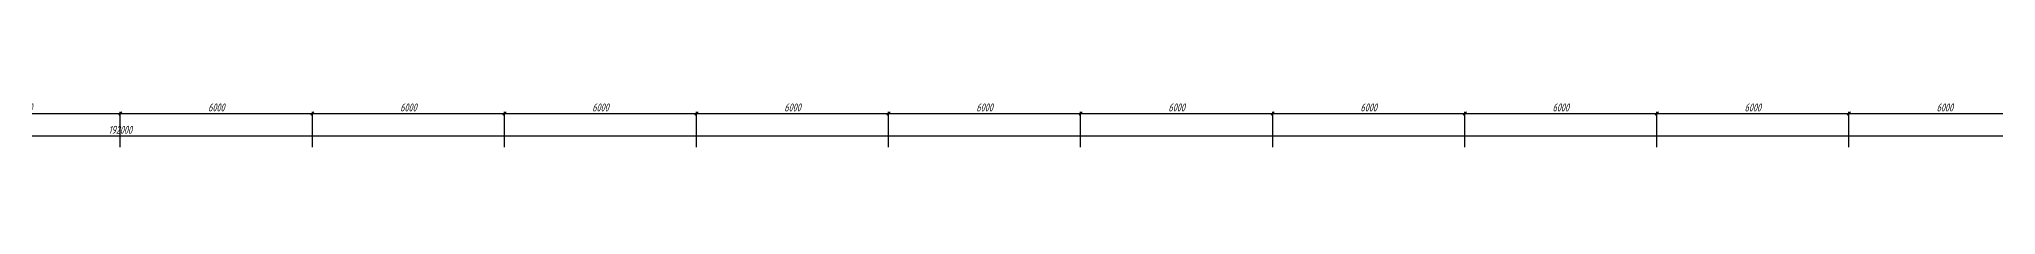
# Model space of a CAD drawing. Header units: millimetres. Extents: x -138350 to 909539, y -253833 to 111767.
# Drawn here: x -15001 to 46128, y -79781 to -78229 of the extents above; entities that cross this region are included whole.
import ezdxf

# ---------------------------------------------------------------- set-up
doc = ezdxf.new("R2010")
doc.units = ezdxf.units.MM
doc.layers.add('_Оси', color=90, linetype='Continuous', lineweight=13)
doc.layers.add('выноска', color=7, linetype='Continuous', lineweight=13)
doc.styles.add('СПДС_размеры', font='spdswin.shx', dxfattribs={"width": 0.8, "oblique": 15})
doc.dimstyles.new('СПДС', dxfattribs={"dimtxt": 2.5, "dimasz": 1, "dimexe": 0.5, "dimexo": 1.5, "dimtad": 1, "dimdec": 0, "dimtxsty": 'СПДС_размеры', "dimblk": 'OBLIQUE', "dimcen": 2.5, "dimdle": 0.5, "dimadec": 8, "dimazin": 0, "dimtfac": 1, "dimtdec": 0, "dimtix": 1, "dimtmove": 0, "dimatfit": 3, "dimfxl": 1, "dimarcsym": 0})

# ---------------------------------------------------------------- blocks, each defined once
blk = doc.blocks.new('_Oblique')
at = {"layer": 'выноска', "color": 0, "lineweight": -2}
blk.add_line((-0.5, -0.5), (0.5, 0.5), dxfattribs=at)
blk = doc.blocks.new('*D215')
at = {"layer": '_Оси', "color": 0, "lineweight": -2, "transparency": 16777216}
for p, q in [((-108515, -79281), (83585, -79281)), ((-108465, -79631), (-108465, -79231)), ((83535, -79631), (83535, -79231))]:
    blk.add_line(p, q, dxfattribs=at)
at = {"layer": 'Defpoints', "color": 0, "transparency": 16777216}
for p in [(83535, -79281), (-108465, -79781), (83535, -79781)]:
    blk.add_point(p, dxfattribs=at)
at = {"layer": '_Оси', "color": 0, "lineweight": -2, "transparency": 16777216, "xscale": 100, "yscale": 100, "zscale": 100, "rotation": 180}
blk.add_blockref('_Oblique', (-108465, -79281), dxfattribs=at)
at = {"layer": '_Оси', "color": 0, "lineweight": -2, "transparency": 16777216, "xscale": 100, "yscale": 100, "zscale": 100}
blk.add_blockref('_Oblique', (83535, -79281), dxfattribs=at)
at = {"layer": '_Оси', "color": 0, "lineweight": 25, "transparency": 16777216, "insert": (-12465, -79093.5), "char_height": 250, "attachment_point": 5, "style": 'СПДС_размеры'}
blk.add_mtext('192000', dxfattribs=at)
blk = doc.blocks.new('*D231')
at = {"layer": '_Оси', "color": 0, "lineweight": -2, "transparency": 16777216}
for p, q in [((-18515, -78581), (-12415, -78581)), ((-18465, -79631), (-18465, -78531)), ((-12465, -79631), (-12465, -78531))]:
    blk.add_line(p, q, dxfattribs=at)
at = {"layer": 'Defpoints', "color": 0, "transparency": 16777216}
for p in [(-12465, -78581), (-18465, -79781), (-12465, -79781)]:
    blk.add_point(p, dxfattribs=at)
at = {"layer": '_Оси', "color": 0, "lineweight": -2, "transparency": 16777216, "xscale": 100, "yscale": 100, "zscale": 100, "rotation": 180}
blk.add_blockref('_Oblique', (-18465, -78581), dxfattribs=at)
at = {"layer": '_Оси', "color": 0, "lineweight": -2, "transparency": 16777216, "xscale": 100, "yscale": 100, "zscale": 100}
blk.add_blockref('_Oblique', (-12465, -78581), dxfattribs=at)
at = {"layer": '_Оси', "color": 0, "lineweight": 25, "transparency": 16777216, "insert": (-15465, -78393.5), "char_height": 250, "attachment_point": 5, "style": 'СПДС_размеры'}
blk.add_mtext('6000', dxfattribs=at)
blk = doc.blocks.new('*D232')
at = {"layer": '_Оси', "color": 0, "lineweight": -2, "transparency": 16777216}
for p, q in [((-12515, -78581), (-6415, -78581)), ((-12465, -79631), (-12465, -78531)), ((-6465, -79631), (-6465, -78531))]:
    blk.add_line(p, q, dxfattribs=at)
at = {"layer": 'Defpoints', "color": 0, "transparency": 16777216}
for p in [(-6465, -78581), (-12465, -79781), (-6465, -79781)]:
    blk.add_point(p, dxfattribs=at)
at = {"layer": '_Оси', "color": 0, "lineweight": -2, "transparency": 16777216, "xscale": 100, "yscale": 100, "zscale": 100, "rotation": 180}
blk.add_blockref('_Oblique', (-12465, -78581), dxfattribs=at)
at = {"layer": '_Оси', "color": 0, "lineweight": -2, "transparency": 16777216, "xscale": 100, "yscale": 100, "zscale": 100}
blk.add_blockref('_Oblique', (-6465, -78581), dxfattribs=at)
at = {"layer": '_Оси', "color": 0, "lineweight": 25, "transparency": 16777216, "insert": (-9465, -78393.5), "char_height": 250, "attachment_point": 5, "style": 'СПДС_размеры'}
blk.add_mtext('6000', dxfattribs=at)
blk = doc.blocks.new('*D233')
at = {"layer": '_Оси', "color": 0, "lineweight": -2, "transparency": 16777216}
for p, q in [((-6515, -78581), (-415, -78581)), ((-6465, -79631), (-6465, -78531)), ((-465, -79631), (-465, -78531))]:
    blk.add_line(p, q, dxfattribs=at)
at = {"layer": 'Defpoints', "color": 0, "transparency": 16777216}
for p in [(-465, -78581), (-6465, -79781), (-465, -79781)]:
    blk.add_point(p, dxfattribs=at)
at = {"layer": '_Оси', "color": 0, "lineweight": -2, "transparency": 16777216, "xscale": 100, "yscale": 100, "zscale": 100, "rotation": 180}
blk.add_blockref('_Oblique', (-6465, -78581), dxfattribs=at)
at = {"layer": '_Оси', "color": 0, "lineweight": -2, "transparency": 16777216, "xscale": 100, "yscale": 100, "zscale": 100}
blk.add_blockref('_Oblique', (-465, -78581), dxfattribs=at)
at = {"layer": '_Оси', "color": 0, "lineweight": 25, "transparency": 16777216, "insert": (-3465, -78393.5), "char_height": 250, "attachment_point": 5, "style": 'СПДС_размеры'}
blk.add_mtext('6000', dxfattribs=at)
blk = doc.blocks.new('*D234')
at = {"layer": '_Оси', "color": 0, "lineweight": -2, "transparency": 16777216}
for p, q in [((-515, -78581), (5585, -78581)), ((-465, -79631), (-465, -78531)), ((5535, -79631), (5535, -78531))]:
    blk.add_line(p, q, dxfattribs=at)
at = {"layer": 'Defpoints', "color": 0, "transparency": 16777216}
for p in [(5535, -78581), (-465, -79781), (5535, -79781)]:
    blk.add_point(p, dxfattribs=at)
at = {"layer": '_Оси', "color": 0, "lineweight": -2, "transparency": 16777216, "xscale": 100, "yscale": 100, "zscale": 100, "rotation": 180}
blk.add_blockref('_Oblique', (-465, -78581), dxfattribs=at)
at = {"layer": '_Оси', "color": 0, "lineweight": -2, "transparency": 16777216, "xscale": 100, "yscale": 100, "zscale": 100}
blk.add_blockref('_Oblique', (5535, -78581), dxfattribs=at)
at = {"layer": '_Оси', "color": 0, "lineweight": 25, "transparency": 16777216, "insert": (2535, -78393.5), "char_height": 250, "attachment_point": 5, "style": 'СПДС_размеры'}
blk.add_mtext('6000', dxfattribs=at)
blk = doc.blocks.new('*D235')
at = {"layer": '_Оси', "color": 0, "lineweight": -2, "transparency": 16777216}
for p, q in [((5485, -78581), (11585, -78581)), ((5535, -79631), (5535, -78531)), ((11535, -79631), (11535, -78531))]:
    blk.add_line(p, q, dxfattribs=at)
at = {"layer": 'Defpoints', "color": 0, "transparency": 16777216}
for p in [(11535, -78581), (5535, -79781), (11535, -79781)]:
    blk.add_point(p, dxfattribs=at)
at = {"layer": '_Оси', "color": 0, "lineweight": -2, "transparency": 16777216, "xscale": 100, "yscale": 100, "zscale": 100, "rotation": 180}
blk.add_blockref('_Oblique', (5535, -78581), dxfattribs=at)
at = {"layer": '_Оси', "color": 0, "lineweight": -2, "transparency": 16777216, "xscale": 100, "yscale": 100, "zscale": 100}
blk.add_blockref('_Oblique', (11535, -78581), dxfattribs=at)
at = {"layer": '_Оси', "color": 0, "lineweight": 25, "transparency": 16777216, "insert": (8535, -78393.5), "char_height": 250, "attachment_point": 5, "style": 'СПДС_размеры'}
blk.add_mtext('6000', dxfattribs=at)
blk = doc.blocks.new('*D236')
at = {"layer": '_Оси', "color": 0, "lineweight": -2, "transparency": 16777216}
for p, q in [((11485, -78581), (17585, -78581)), ((11535, -79631), (11535, -78531)), ((17535, -79631), (17535, -78531))]:
    blk.add_line(p, q, dxfattribs=at)
at = {"layer": 'Defpoints', "color": 0, "transparency": 16777216}
for p in [(17535, -78581), (11535, -79781), (17535, -79781)]:
    blk.add_point(p, dxfattribs=at)
at = {"layer": '_Оси', "color": 0, "lineweight": -2, "transparency": 16777216, "xscale": 100, "yscale": 100, "zscale": 100, "rotation": 180}
blk.add_blockref('_Oblique', (11535, -78581), dxfattribs=at)
at = {"layer": '_Оси', "color": 0, "lineweight": -2, "transparency": 16777216, "xscale": 100, "yscale": 100, "zscale": 100}
blk.add_blockref('_Oblique', (17535, -78581), dxfattribs=at)
at = {"layer": '_Оси', "color": 0, "lineweight": 25, "transparency": 16777216, "insert": (14535, -78393.5), "char_height": 250, "attachment_point": 5, "style": 'СПДС_размеры'}
blk.add_mtext('6000', dxfattribs=at)
blk = doc.blocks.new('*D237')
at = {"layer": '_Оси', "color": 0, "lineweight": -2, "transparency": 16777216}
for p, q in [((17485, -78581), (23585, -78581)), ((17535, -79631), (17535, -78531)), ((23535, -79631), (23535, -78531))]:
    blk.add_line(p, q, dxfattribs=at)
at = {"layer": 'Defpoints', "color": 0, "transparency": 16777216}
for p in [(23535, -78581), (17535, -79781), (23535, -79781)]:
    blk.add_point(p, dxfattribs=at)
at = {"layer": '_Оси', "color": 0, "lineweight": -2, "transparency": 16777216, "xscale": 100, "yscale": 100, "zscale": 100, "rotation": 180}
blk.add_blockref('_Oblique', (17535, -78581), dxfattribs=at)
at = {"layer": '_Оси', "color": 0, "lineweight": -2, "transparency": 16777216, "xscale": 100, "yscale": 100, "zscale": 100}
blk.add_blockref('_Oblique', (23535, -78581), dxfattribs=at)
at = {"layer": '_Оси', "color": 0, "lineweight": 25, "transparency": 16777216, "insert": (20535, -78393.5), "char_height": 250, "attachment_point": 5, "style": 'СПДС_размеры'}
blk.add_mtext('6000', dxfattribs=at)
blk = doc.blocks.new('*D238')
at = {"layer": '_Оси', "color": 0, "lineweight": -2, "transparency": 16777216}
for p, q in [((23485, -78581), (29585, -78581)), ((23535, -79631), (23535, -78531)), ((29535, -79631), (29535, -78531))]:
    blk.add_line(p, q, dxfattribs=at)
at = {"layer": 'Defpoints', "color": 0, "transparency": 16777216}
for p in [(29535, -78581), (23535, -79781), (29535, -79781)]:
    blk.add_point(p, dxfattribs=at)
at = {"layer": '_Оси', "color": 0, "lineweight": -2, "transparency": 16777216, "xscale": 100, "yscale": 100, "zscale": 100, "rotation": 180}
blk.add_blockref('_Oblique', (23535, -78581), dxfattribs=at)
at = {"layer": '_Оси', "color": 0, "lineweight": -2, "transparency": 16777216, "xscale": 100, "yscale": 100, "zscale": 100}
blk.add_blockref('_Oblique', (29535, -78581), dxfattribs=at)
at = {"layer": '_Оси', "color": 0, "lineweight": 25, "transparency": 16777216, "insert": (26535, -78393.5), "char_height": 250, "attachment_point": 5, "style": 'СПДС_размеры'}
blk.add_mtext('6000', dxfattribs=at)
blk = doc.blocks.new('*D239')
at = {"layer": '_Оси', "color": 0, "lineweight": -2, "transparency": 16777216}
for p, q in [((29485, -78581), (35585, -78581)), ((29535, -79631), (29535, -78531)), ((35535, -79631), (35535, -78531))]:
    blk.add_line(p, q, dxfattribs=at)
at = {"layer": 'Defpoints', "color": 0, "transparency": 16777216}
for p in [(35535, -78581), (29535, -79781), (35535, -79781)]:
    blk.add_point(p, dxfattribs=at)
at = {"layer": '_Оси', "color": 0, "lineweight": -2, "transparency": 16777216, "xscale": 100, "yscale": 100, "zscale": 100, "rotation": 180}
blk.add_blockref('_Oblique', (29535, -78581), dxfattribs=at)
at = {"layer": '_Оси', "color": 0, "lineweight": -2, "transparency": 16777216, "xscale": 100, "yscale": 100, "zscale": 100}
blk.add_blockref('_Oblique', (35535, -78581), dxfattribs=at)
at = {"layer": '_Оси', "color": 0, "lineweight": 25, "transparency": 16777216, "insert": (32535, -78393.5), "char_height": 250, "attachment_point": 5, "style": 'СПДС_размеры'}
blk.add_mtext('6000', dxfattribs=at)
blk = doc.blocks.new('*D240')
at = {"layer": '_Оси', "color": 0, "lineweight": -2, "transparency": 16777216}
for p, q in [((35485, -78581), (41585, -78581)), ((35535, -79631), (35535, -78531)), ((41535, -79631), (41535, -78531))]:
    blk.add_line(p, q, dxfattribs=at)
at = {"layer": 'Defpoints', "color": 0, "transparency": 16777216}
for p in [(41535, -78581), (35535, -79781), (41535, -79781)]:
    blk.add_point(p, dxfattribs=at)
at = {"layer": '_Оси', "color": 0, "lineweight": -2, "transparency": 16777216, "xscale": 100, "yscale": 100, "zscale": 100, "rotation": 180}
blk.add_blockref('_Oblique', (35535, -78581), dxfattribs=at)
at = {"layer": '_Оси', "color": 0, "lineweight": -2, "transparency": 16777216, "xscale": 100, "yscale": 100, "zscale": 100}
blk.add_blockref('_Oblique', (41535, -78581), dxfattribs=at)
at = {"layer": '_Оси', "color": 0, "lineweight": 25, "transparency": 16777216, "insert": (38535, -78393.5), "char_height": 250, "attachment_point": 5, "style": 'СПДС_размеры'}
blk.add_mtext('6000', dxfattribs=at)
blk = doc.blocks.new('*D241')
at = {"layer": '_Оси', "color": 0, "lineweight": -2, "transparency": 16777216}
for p, q in [((41485, -78581), (47585, -78581)), ((41535, -79631), (41535, -78531)), ((47535, -79631), (47535, -78531))]:
    blk.add_line(p, q, dxfattribs=at)
at = {"layer": 'Defpoints', "color": 0, "transparency": 16777216}
for p in [(47535, -78581), (41535, -79781), (47535, -79781)]:
    blk.add_point(p, dxfattribs=at)
at = {"layer": '_Оси', "color": 0, "lineweight": -2, "transparency": 16777216, "xscale": 100, "yscale": 100, "zscale": 100, "rotation": 180}
blk.add_blockref('_Oblique', (41535, -78581), dxfattribs=at)
at = {"layer": '_Оси', "color": 0, "lineweight": -2, "transparency": 16777216, "xscale": 100, "yscale": 100, "zscale": 100}
blk.add_blockref('_Oblique', (47535, -78581), dxfattribs=at)
at = {"layer": '_Оси', "color": 0, "lineweight": 25, "transparency": 16777216, "insert": (44535, -78393.5), "char_height": 250, "attachment_point": 5, "style": 'СПДС_размеры'}
blk.add_mtext('6000', dxfattribs=at)

msp = doc.modelspace()

# ---------------------------------------------------------------- dimensions: what is measured, and where the dimension line sits
at = {"layer": '_Оси', "lineweight": 25}
for base, p1, p2, picture, middle in [((-12465, -78581), (-18465, -79781), (-12465, -79781), '*D231', (-15465, -78393.5)), ((-6465, -78581), (-12465, -79781), (-6465, -79781), '*D232', (-9465, -78393.5)), ((-465, -78581), (-6465, -79781), (-465, -79781), '*D233', (-3465, -78393.5)), ((5535, -78581), (-465, -79781), (5535, -79781), '*D234', (2535, -78393.5)), ((11535, -78581), (5535, -79781), (11535, -79781), '*D235', (8535, -78393.5)), ((17535, -78581), (11535, -79781), (17535, -79781), '*D236', (14535, -78393.5)), ((23535, -78581), (17535, -79781), (23535, -79781), '*D237', (20535, -78393.5)), ((29535, -78581), (23535, -79781), (29535, -79781), '*D238', (26535, -78393.5)), ((35535, -78581), (29535, -79781), (35535, -79781), '*D239', (32535, -78393.5)), ((41535, -78581), (35535, -79781), (41535, -79781), '*D240', (38535, -78393.5)), ((47535, -78581), (41535, -79781), (47535, -79781), '*D241', (44535, -78393.5)), ((83535, -79281), (-108465, -79781), (83535, -79781), '*D215', (-12465, -79093.5))]:
    dim = msp.add_linear_dim(base=base, p1=p1, p2=p2, dimstyle='СПДС', override={"dimscale": 100}, dxfattribs=at)
    dim.commit()
    dim.dimension.update_dxf_attribs({"geometry": picture, "text_midpoint": middle})

doc.saveas('drawing.dxf')
